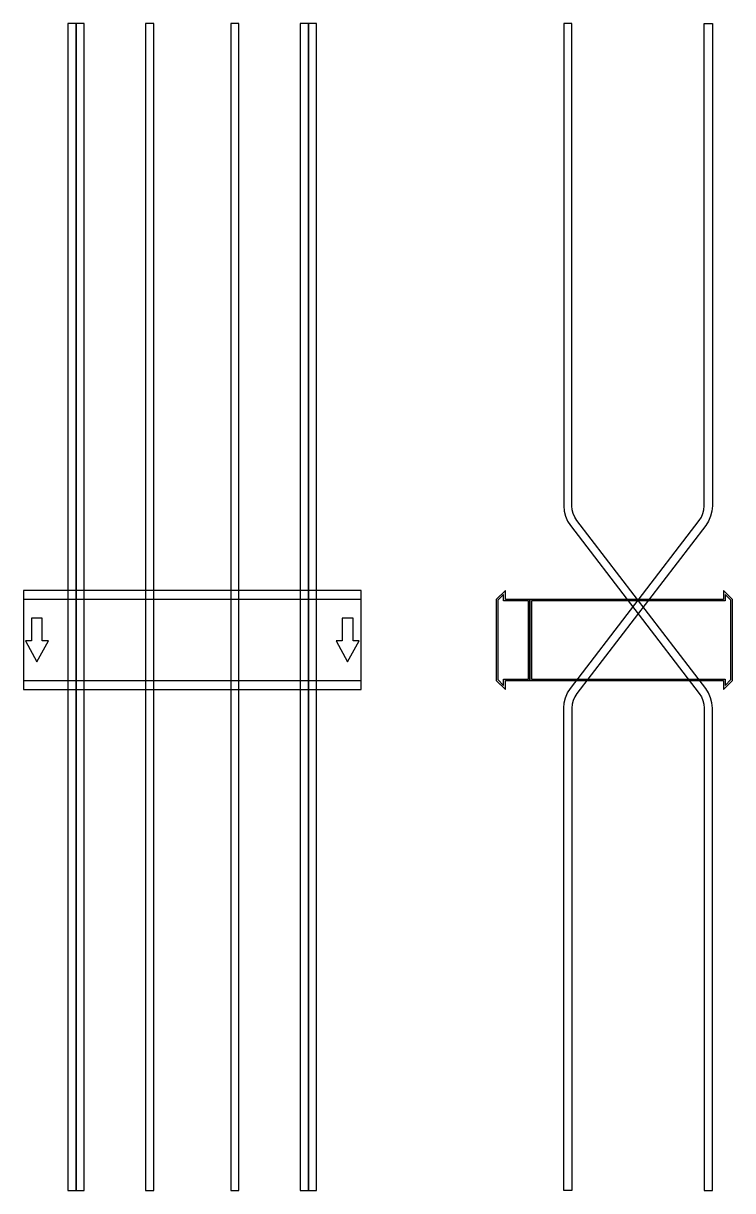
# Model space of a CAD drawing. Extents: x 0 to 1050, y -815 to 913.
import ezdxf

# ---------------------------------------------------------------- set-up
doc = ezdxf.new("R2010")
doc.units = 0
doc.layers.add('Halfen', color=7, linetype='CONTINUOUS')

msp = doc.modelspace()

# ---------------------------------------------------------------- linework, layer by layer
at = {"layer": 'Halfen', "color": 7}
for points in [[(78, -815.455), (78, 913.129), (66, 913.129), (66, -815.455)], [(90, -815.455), (90, 913.129), (78, 913.129), (78, -815.455)], [(193, -815.455), (193, 913.129), (181, 913.129), (181, -815.455)], [(319, -815.455), (319, 913.129), (307, 913.129), (307, -815.455)], [(422, -815.455), (422, 913.129), (410, 913.129), (410, -815.455)], [(434, -815.455), (434, 913.129), (422, 913.129), (422, -815.455)], [(1020, -815.455), (1020, -100.956), (1019.359, -93.137), (1017.453, -85.527), (1014.332, -78.329), (1010.081, -71.735), (819.439, 176.714), (816.251, 181.659), (813.911, 187.057), (812.481, 192.765), (812, 198.629), (812, 252.129), (812, 913.129), (800, 913.129), (800, 252.129), (800, 198.629), (800.641, 190.81), (802.547, 183.2), (805.668, 176.002), (809.919, 169.409), (1000.561, -79.04), (1003.749, -83.986), (1006.089, -89.384), (1007.519, -95.092), (1008, -100.956), (1008, -815.455)], [(800, -815.455), (800, -100.956), (800.641, -93.137), (802.547, -85.527), (805.668, -78.329), (809.919, -71.735), (1000.561, 176.714), (1003.749, 181.659), (1006.089, 187.057), (1007.519, 192.765), (1008, 198.629), (1008, 252.129), (1008, 913.129), (1020, 913.129), (1020, 252.129), (1020, 198.629), (1019.359, 190.81), (1017.453, 183.2), (1014.332, 176.002), (1010.081, 169.409), (819.439, -79.04), (816.251, -83.986), (813.911, -89.384), (812.481, -95.092), (812, -100.956), (812, -815.455)], [(0, -73.5), (500, -73.5), (500, 73.5), (0, 73.5)], [(750, -60), (750, 60), (713.5, 60), (713.5, 73.5), (700, 60), (700, -60), (713.5, -73.5), (713.5, -60)], [(1050, -60), (1050, 60), (1036.5, 73.5), (1036.5, 60), (750, 60), (750, -60), (1036.5, -60), (1036.5, -73.5)], [(0, -60), (500, -60), (500, 60), (0, 60)], [(748, -58), (748, 58), (711, 58), (711, 67.25), (702.5, 58.75), (702.5, -58.75), (711, -67.25), (711, -58)], [(1047.5, -58.75), (1047.5, 58.75), (1039, 67.25), (1039, 58), (752, 58), (752, -58), (1039, -58), (1039, -67.25)], [(20, -32.5), (37, -1.5), (28, -1.5), (28, 32.5), (12, 32.5), (12, -1.5), (3, -1.5)], [(480, -32.5), (497, -1.5), (488, -1.5), (488, 32.5), (472, 32.5), (472, -1.5), (463, -1.5)]]:
    msp.add_lwpolyline(points, close=True, dxfattribs=at)

doc.saveas('drawing.dxf')
